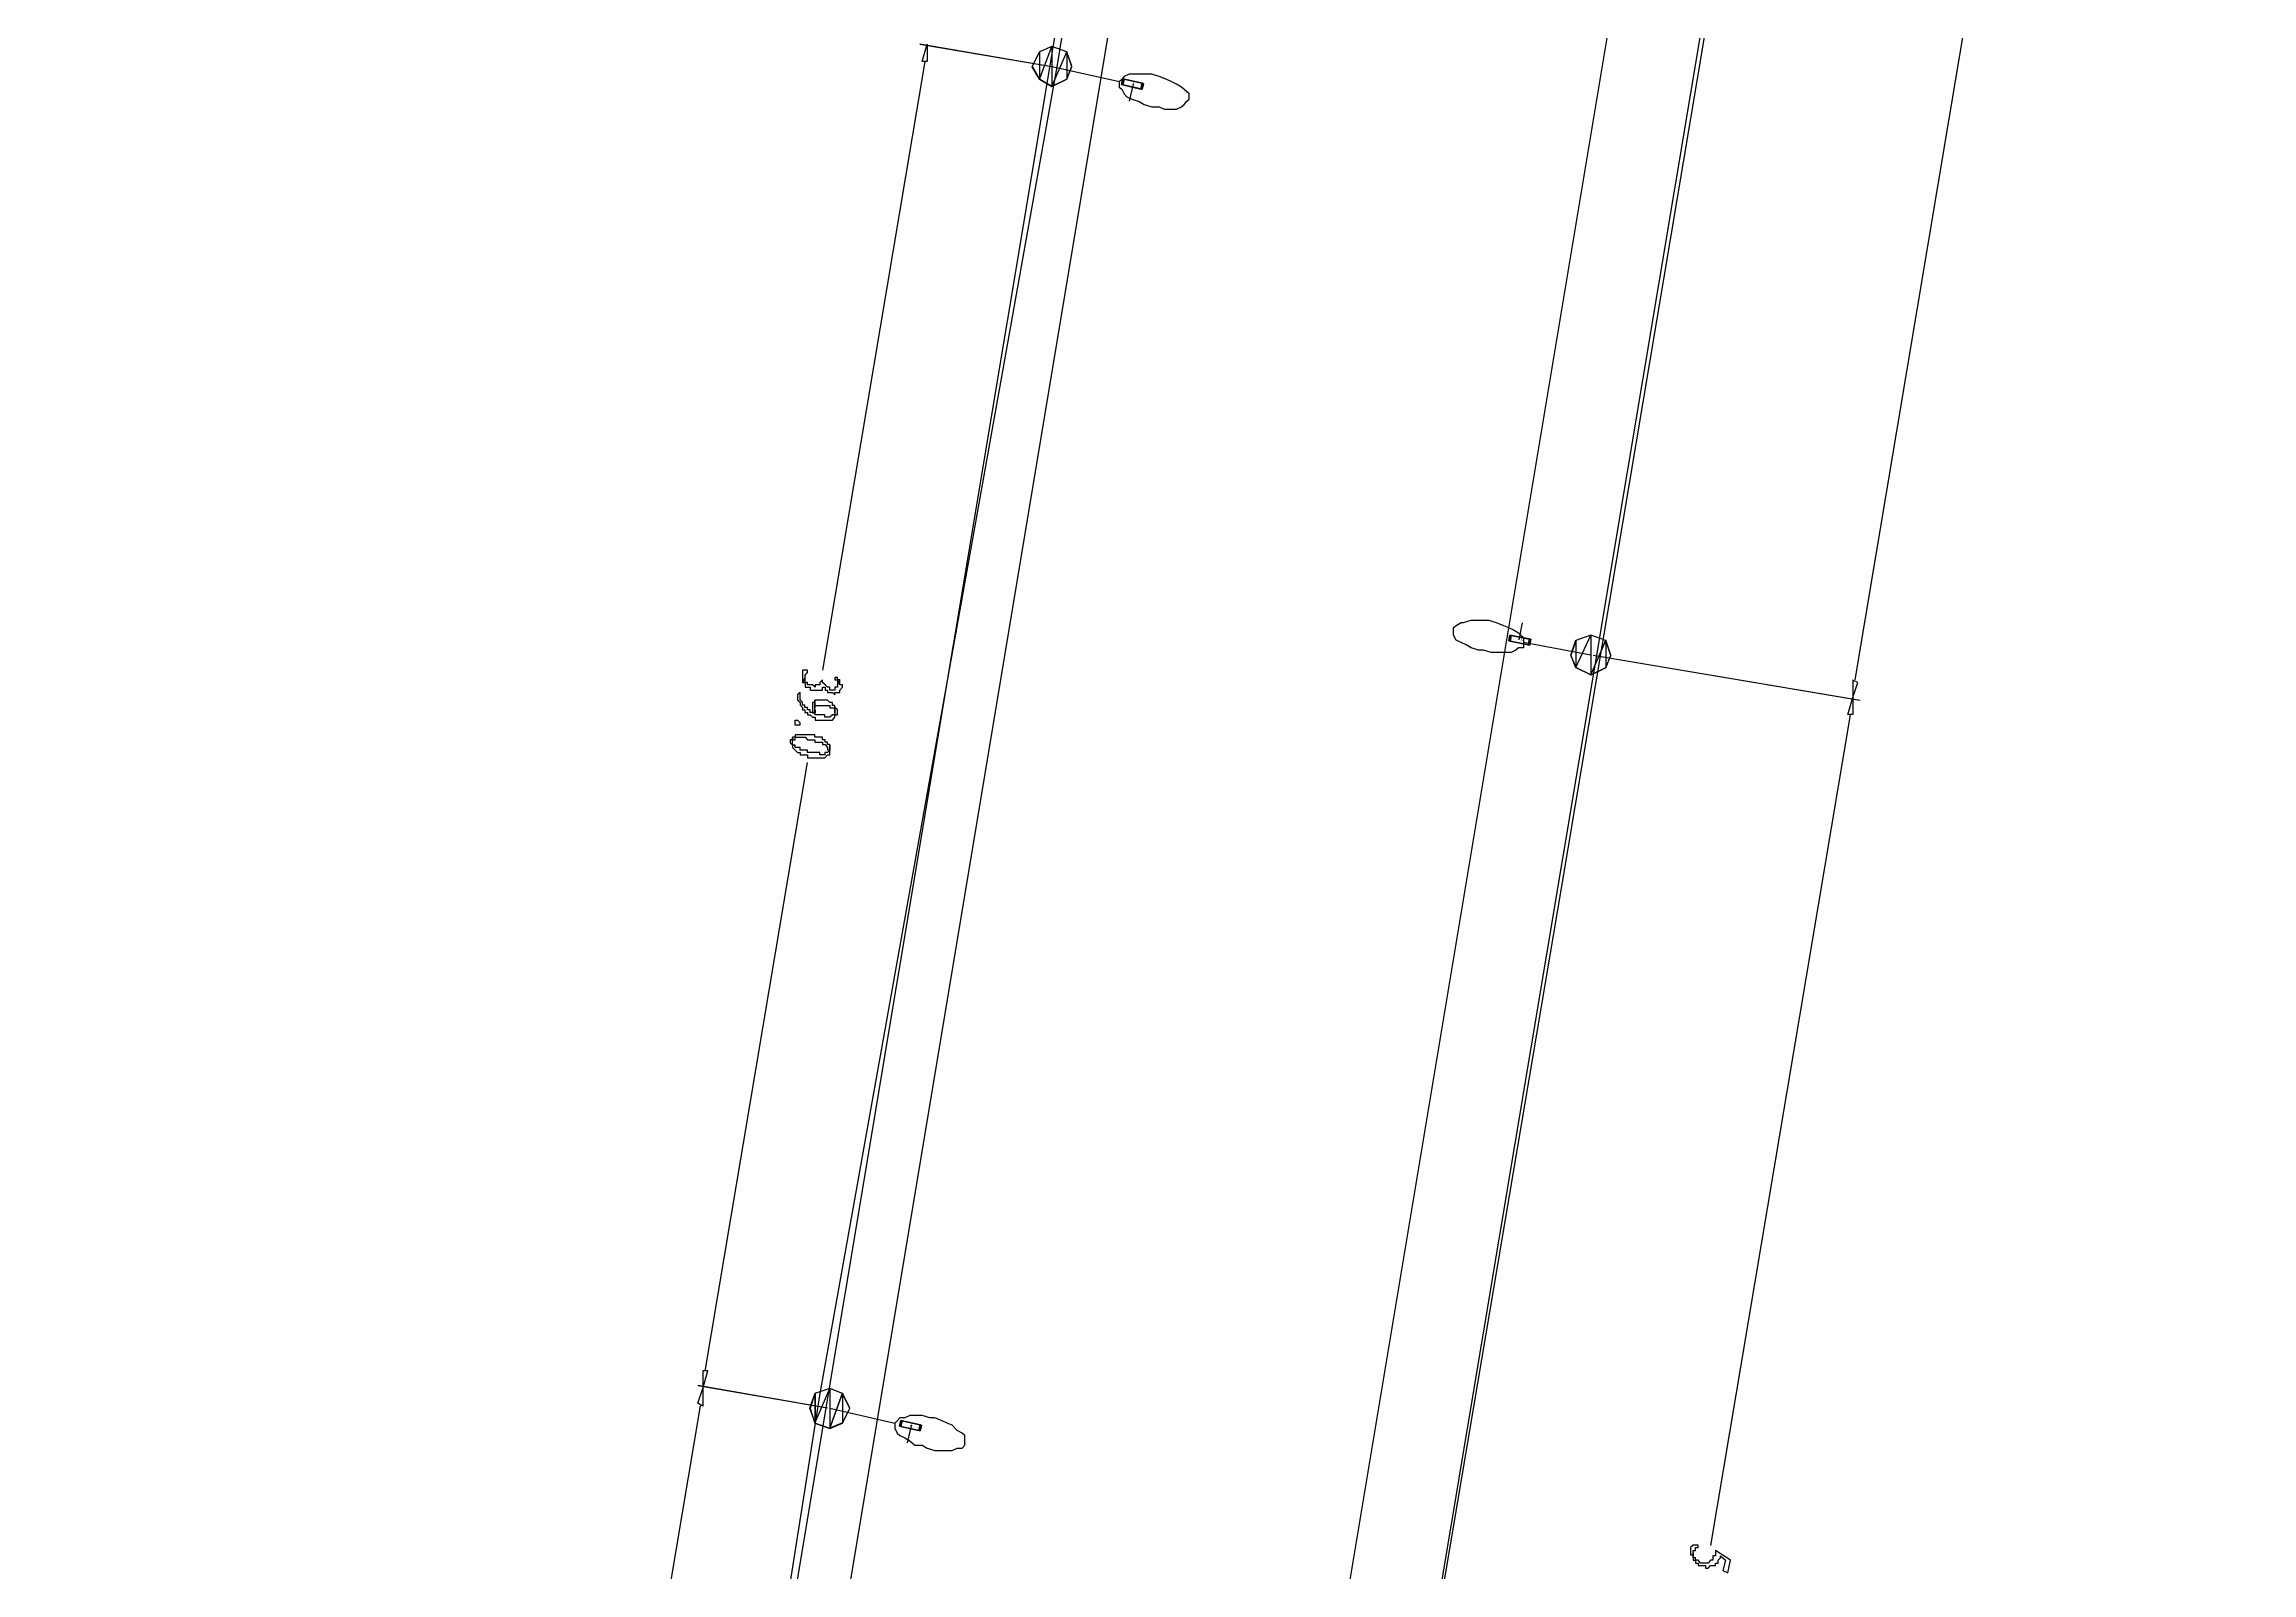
# Model space of a CAD drawing. Extents: x 212106 to 638151, y -1311344 to 1260505.
# Drawn here: x 403886 to 467098, y 1092086 to 1135873 of the extents above; entities that cross this region are included whole.
import ezdxf

# ---------------------------------------------------------------- set-up
doc = ezdxf.new("R2010")
doc.units = 0
doc.header["$MEASUREMENT"] = 0
for name, color, linetype in [('at_Entity', 7, 'Continuous'), ('DLXLUM01', 3, 'Continuous'), ('DLXLUMEX', 2, 'Continuous'), ('DLXSCENE', 7, 'Continuous')]:
    doc.layers.add(name, color=color, linetype=linetype)

# ---------------------------------------------------------------- blocks, each defined once
blk = doc.blocks.new('*U110')
for p, q in [((-261, 147), (-298, -19)), ((-298, -19), (-261, 147)), ((298, 19), (-261, 147)), ((-222, 138), (-261, 147)), ((-261, 147), (298, 19)), ((-261, 147), (-222, 138)), ((-222, 138), (-260, -28)), ((-260, -28), (-222, 138)), ((337, 10), (-222, 138)), ((-222, 138), (337, 10)), ((261, -147), (298, 19)), ((298, 19), (261, -147)), ((298, 19), (337, 10)), ((337, 10), (298, 19)), ((299, -155), (337, 10)), ((337, 10), (299, -155)), ((-298, -19), (261, -147)), ((261, -147), (-298, -19)), ((-298, -19), (-260, -28)), ((-260, -28), (-298, -19)), ((-260, -28), (299, -155)), ((299, -155), (-260, -28)), ((261, -147), (299, -155)), ((299, -155), (261, -147))]:
    blk.add_line(p, q)
at = {"color": 1}
blk.add_line((38, -9), (-73, -496), dxfattribs=at)
at = {"layer": 'DLXLUMEX', "color": 7}
blk.add_text('1', height=100, dxfattribs=at).set_placement((0, 0))
blk = doc.blocks.new('*U121')
for p, q in [((-260, 147), (-298, -18)), ((-298, -18), (-260, 147)), ((298, 18), (-260, 147)), ((-222, 138), (-260, 147)), ((-260, 147), (298, 18)), ((-260, 147), (-222, 138)), ((-222, 138), (-260, -27)), ((-260, -27), (-222, 138)), ((337, 10), (-222, 138)), ((-222, 138), (337, 10)), ((260, -147), (298, 18)), ((298, 18), (260, -147)), ((298, 18), (337, 10)), ((337, 10), (298, 18)), ((299, -156), (337, 10)), ((337, 10), (299, -156)), ((-298, -18), (260, -147)), ((260, -147), (-298, -18)), ((-298, -18), (-260, -27)), ((-260, -27), (-298, -18)), ((-260, -27), (299, -156)), ((299, -156), (-260, -27)), ((260, -147), (299, -156)), ((299, -156), (260, -147))]:
    blk.add_line(p, q)
at = {"color": 1}
blk.add_line((38, -9), (-74, -496), dxfattribs=at)
at = {"layer": 'DLXLUMEX', "color": 7}
blk.add_text('1', height=100, dxfattribs=at).set_placement((0, 0))
blk = doc.blocks.new('*U109')
for p, q in [((-303, 147), (-336, -20)), ((-336, -20), (-303, 147)), ((-265, 139), (-303, 147)), ((-303, 147), (-265, 139)), ((259, 35), (-303, 147)), ((-303, 147), (259, 35)), ((-265, 139), (-298, -28)), ((-298, -28), (-265, 139)), ((298, 28), (-265, 139)), ((-265, 139), (298, 28)), ((226, -131), (259, 35)), ((259, 35), (226, -131)), ((298, 28), (259, 35)), ((259, 35), (298, 28)), ((265, -139), (298, 28)), ((298, 28), (265, -139)), ((-336, -20), (226, -131)), ((-298, -28), (-336, -20)), ((-336, -20), (-298, -28)), ((226, -131), (-336, -20)), ((-298, -28), (265, -139)), ((265, -139), (-298, -28)), ((226, -131), (265, -139)), ((265, -139), (226, -131))]:
    blk.add_line(p, q)
at = {"color": 1}
blk.add_line((-39, 8), (58, 498), dxfattribs=at)
at = {"layer": 'DLXLUMEX', "color": 7}
blk.add_text('1', height=100, dxfattribs=at).set_placement((0, 0))
blk = doc.blocks.new('*U97')
for p, q in [((89400, 1083100), (109170, 1200778)), ((84170, 1163056), (74955, 1106628)), ((74955, 1106628), (68171, 1068628)), ((81884, 1038632), (89400, 1083100)), ((68171, 1068628), (59956, 1016917))]:
    blk.add_line(p, q)

msp = doc.modelspace()

# ---------------------------------------------------------------- linework, layer by layer
at = {"layer": 'at_Entity', "color": 4}
for p, q in [((465456, 1237080), (356316, 581961)), ((449884, 1229433), (342316, 583735))]:
    msp.add_line(p, q, dxfattribs=at)
at = {"layer": 'at_Entity', "color": 1}
for p, q in [((448385, 1229513), (340674, 583168)), ((466885, 1229375), (358388, 580248))]:
    msp.add_line(p, q, dxfattribs=at)
at = {"layer": 'at_Entity', "color": 0}
for p, q in [((455741, 1117661), (460099, 1143726)), ((429100, 1135374), (426171, 1117940)), ((432742, 1135223), (428956, 1135867)), ((432743, 1135224), (428957, 1135872)), ((429029, 1135374), (429171, 1135872)), ((429171, 1135374), (429029, 1135374)), ((429171, 1135872), (429171, 1135374)), ((432386, 1135653), (432171, 1135238)), ((432386, 1135653), (432171, 1135238)), ((432386, 1135653), (432171, 1135238)), ((432386, 1135653), (432171, 1135238)), ((432171, 1135219), (432386, 1135651)), ((432171, 1135219), (432386, 1135651)), ((432743, 1135802), (432386, 1135653)), ((432743, 1135802), (432386, 1135653)), ((432386, 1134872), (432743, 1135802)), ((432386, 1134872), (432743, 1135802)), ((432743, 1135802), (432386, 1135653)), ((432743, 1135802), (432386, 1135653)), ((432743, 1135802), (432386, 1135653)), ((432386, 1134872), (432743, 1135802)), ((432386, 1134872), (432743, 1135802)), ((432743, 1135802), (432386, 1135653)), ((432386, 1135653), (432386, 1134872)), ((432386, 1135653), (432386, 1134872)), ((432386, 1135651), (432386, 1134870)), ((432386, 1135651), (432386, 1134870)), ((432742, 1134655), (433171, 1135651)), ((432742, 1134655), (433171, 1135651)), ((433171, 1135653), (432743, 1135802)), ((433171, 1135653), (432743, 1135802)), ((432743, 1135802), (432743, 1134656)), ((432743, 1135802), (432743, 1134656)), ((433171, 1135653), (432743, 1135802)), ((433171, 1135653), (432743, 1135802)), ((433171, 1135653), (432743, 1135802)), ((432743, 1135802), (432743, 1134656)), ((432743, 1135802), (432743, 1134656)), ((433171, 1135653), (432743, 1135802)), ((432743, 1134656), (433171, 1135653)), ((432743, 1134656), (433171, 1135653)), ((433314, 1135238), (433171, 1135653)), ((433314, 1135238), (433171, 1135653)), ((433314, 1135238), (433171, 1135653)), ((433314, 1135238), (433171, 1135653)), ((433314, 1135219), (433171, 1135651)), ((433171, 1135651), (433171, 1134870)), ((433171, 1135651), (433171, 1134870)), ((433314, 1135219), (433171, 1135651)), ((433171, 1135651), (433171, 1134870)), ((433171, 1135651), (433171, 1134870)), ((432171, 1135238), (432386, 1134872)), ((432171, 1135238), (432386, 1134872)), ((432171, 1135238), (432386, 1134872)), ((432171, 1135238), (432386, 1134872)), ((432386, 1134870), (432171, 1135219)), ((432386, 1134870), (432171, 1135219)), ((432386, 1134872), (432743, 1134656)), ((432743, 1134656), (432386, 1134872)), ((432386, 1134872), (432743, 1134656)), ((432386, 1134872), (432743, 1134656)), ((432743, 1134656), (432386, 1134872)), ((432386, 1134872), (432743, 1134656)), ((433171, 1134870), (432742, 1134655)), ((433171, 1134870), (432742, 1134655)), ((432743, 1135232), (434672, 1134800)), ((432743, 1134656), (433171, 1134872)), ((432743, 1134656), (433171, 1134872)), ((432743, 1134656), (433171, 1134872)), ((432743, 1134656), (433171, 1134872)), ((433171, 1134872), (433314, 1135238)), ((433171, 1134872), (433314, 1135238)), ((433171, 1134872), (433314, 1135238)), ((433171, 1134872), (433314, 1135238)), ((433171, 1134870), (433314, 1135219)), ((433171, 1134870), (433314, 1135219)), ((434741, 1134861), (434670, 1134795)), ((434670, 1134795), (434670, 1134728)), ((434670, 1134728), (434670, 1134645)), ((434814, 1134944), (434741, 1134861)), ((434957, 1135010), (434814, 1134944)), ((435100, 1135010), (434957, 1135010)), ((435243, 1135010), (435100, 1135010)), ((435457, 1135010), (435243, 1135010)), ((435600, 1135010), (435457, 1135010)), ((435814, 1134944), (435600, 1135010)), ((436028, 1134861), (435814, 1134944)), ((436170, 1134795), (436028, 1134861)), ((436313, 1134728), (436170, 1134795)), ((436456, 1134645), (436313, 1134728)), ((432743, 1134656), (432743, 1134656)), ((432743, 1134656), (432743, 1134656)), ((432743, 1134656), (432743, 1134656)), ((434670, 1134645), (434741, 1134579)), ((434741, 1134579), (434814, 1134446)), ((434814, 1134446), (434886, 1134363)), ((434886, 1134363), (435029, 1134297)), ((435029, 1134297), (435243, 1134230)), ((435243, 1134230), (435385, 1134147)), ((435385, 1134147), (435600, 1134081)), ((435600, 1134081), (435814, 1134081)), ((435814, 1134081), (435956, 1134014)), ((436313, 1134014), (436456, 1134081)), ((436599, 1134512), (436456, 1134645)), ((436456, 1134081), (436527, 1134147)), ((436527, 1134147), (436599, 1134230)), ((436670, 1134446), (436599, 1134512)), ((436599, 1134230), (436670, 1134297)), ((436670, 1134363), (436670, 1134446)), ((436670, 1134297), (436670, 1134363)), ((436670, 1134297), (436670, 1134297)), ((435956, 1134014), (436170, 1134014)), ((436170, 1134014), (436313, 1134014)), ((444242, 1119160), (444315, 1119226)), ((444242, 1119094), (444242, 1119160)), ((444242, 1119011), (444242, 1119094)), ((444242, 1119094), (444242, 1119094)), ((444242, 1118945), (444242, 1119011)), ((444315, 1118797), (444242, 1118945)), ((444315, 1119226), (444457, 1119308)), ((444457, 1119308), (444529, 1119308)), ((444529, 1119308), (444742, 1119374)), ((444742, 1119374), (444886, 1119374)), ((444886, 1119374), (445100, 1119374)), ((445100, 1119374), (445242, 1119374)), ((445242, 1119374), (445457, 1119308)), ((445457, 1119308), (445671, 1119226)), ((445671, 1119226), (445815, 1119160)), ((445815, 1119160), (445957, 1119094)), ((445957, 1119094), (446100, 1119011)), ((446100, 1119011), (446171, 1118945)), ((446171, 1118945), (446242, 1118879)), ((446242, 1118879), (446242, 1118797)), ((448171, 1118944), (447742, 1118795)), ((448171, 1118944), (447742, 1118795)), ((447742, 1118020), (448171, 1118944)), ((447742, 1118020), (448171, 1118944)), ((448171, 1118944), (447742, 1118795)), ((448171, 1118944), (447742, 1118795)), ((448171, 1118944), (447742, 1118795)), ((447742, 1118020), (448171, 1118944)), ((447742, 1118020), (448171, 1118944)), ((448171, 1118944), (447742, 1118795)), ((448600, 1118795), (448171, 1118944)), ((448600, 1118795), (448171, 1118944)), ((448171, 1118944), (448171, 1117805)), ((448171, 1118944), (448171, 1117805)), ((448600, 1118795), (448171, 1118944)), ((448600, 1118795), (448171, 1118944)), ((448600, 1118795), (448171, 1118944)), ((448171, 1118944), (448171, 1117805)), ((448171, 1118944), (448171, 1117805)), ((448600, 1118795), (448171, 1118944)), ((444457, 1118731), (444315, 1118797)), ((444600, 1118665), (444457, 1118731)), ((444742, 1118582), (444600, 1118665)), ((444957, 1118516), (444742, 1118582)), ((445100, 1118516), (444957, 1118516)), ((445315, 1118450), (445100, 1118516)), ((445528, 1118450), (445315, 1118450)), ((445671, 1118450), (445528, 1118450)), ((445886, 1118450), (445671, 1118450)), ((446028, 1118516), (445886, 1118450)), ((446100, 1118582), (446028, 1118516)), ((446242, 1118582), (446100, 1118582)), ((446242, 1118797), (446242, 1118665)), ((446242, 1118665), (446242, 1118582)), ((448172, 1118371), (446243, 1118734)), ((447600, 1118375), (447742, 1118804)), ((447600, 1118375), (447742, 1118804)), ((447742, 1118795), (447600, 1118366)), ((447742, 1118795), (447600, 1118366)), ((447742, 1118795), (447600, 1118366)), ((447742, 1118795), (447600, 1118366)), ((447742, 1118012), (447600, 1118375)), ((447742, 1118012), (447600, 1118375)), ((447600, 1118366), (447742, 1118020)), ((447600, 1118366), (447742, 1118020)), ((447600, 1118366), (447742, 1118020)), ((447600, 1118366), (447742, 1118020)), ((447742, 1118804), (447742, 1118012)), ((447742, 1118804), (447742, 1118012)), ((447742, 1118795), (447742, 1118020)), ((447742, 1118795), (447742, 1118020)), ((448171, 1117798), (448600, 1118804)), ((448171, 1117798), (448600, 1118804)), ((448171, 1117805), (448600, 1118795)), ((448171, 1117805), (448600, 1118795)), ((448241, 1118368), (455813, 1117088)), ((448243, 1118373), (455886, 1117087)), ((448742, 1118375), (448600, 1118804)), ((448600, 1118804), (448600, 1118012)), ((448600, 1118804), (448600, 1118012)), ((448742, 1118375), (448600, 1118804)), ((448600, 1118804), (448600, 1118012)), ((448600, 1118804), (448600, 1118012)), ((448742, 1118366), (448600, 1118795)), ((448742, 1118366), (448600, 1118795)), ((448742, 1118366), (448600, 1118795)), ((448742, 1118366), (448600, 1118795)), ((448600, 1118012), (448742, 1118375)), ((448600, 1118012), (448742, 1118375)), ((448600, 1118020), (448742, 1118366)), ((448600, 1118020), (448742, 1118366)), ((448600, 1118020), (448742, 1118366)), ((448600, 1118020), (448742, 1118366)), ((425672, 1117942), (425601, 1117942)), ((425601, 1117942), (425601, 1117942)), ((425601, 1117942), (425601, 1117876)), ((425601, 1117876), (425601, 1117876)), ((425601, 1117876), (425601, 1117794)), ((425601, 1117794), (425601, 1117794)), ((425601, 1117794), (425601, 1117794)), ((425601, 1117794), (425601, 1117728)), ((425672, 1117733), (425601, 1117584)), ((425601, 1117728), (425601, 1117728)), ((425601, 1117728), (425601, 1117662)), ((425601, 1117580), (425672, 1117728)), ((425601, 1117662), (425601, 1117662)), ((425601, 1117662), (425601, 1117662)), ((425601, 1117662), (425601, 1117580)), ((425743, 1117942), (425672, 1117942)), ((425672, 1117942), (425672, 1117942)), ((425672, 1117942), (425672, 1117942)), ((425672, 1117942), (425672, 1117942)), ((425672, 1117794), (425743, 1117876)), ((425672, 1117728), (425672, 1117794)), ((425672, 1117794), (425672, 1117794)), ((425672, 1117794), (425672, 1117794)), ((425672, 1117794), (425672, 1117794)), ((425672, 1117794), (425672, 1117794)), ((425672, 1117667), (425672, 1117733)), ((425672, 1117728), (425672, 1117728)), ((425672, 1117584), (425672, 1117667)), ((425672, 1117667), (425672, 1117667)), ((425672, 1117667), (425672, 1117667)), ((425743, 1117876), (425743, 1117942)), ((425743, 1117942), (425743, 1117942)), ((425743, 1117942), (425743, 1117942)), ((425743, 1117876), (425743, 1117876)), ((425743, 1117876), (425743, 1117876)), ((425743, 1117876), (425743, 1117876)), ((426171, 1117667), (426100, 1117584)), ((426171, 1117584), (426171, 1117667)), ((426171, 1117667), (426171, 1117667)), ((426171, 1117667), (426171, 1117667)), ((426171, 1117667), (426171, 1117667)), ((426171, 1117667), (426171, 1117667)), ((426171, 1117667), (426171, 1117667)), ((426600, 1117733), (426529, 1117733)), ((426529, 1117733), (426529, 1117733)), ((426529, 1117733), (426529, 1117733)), ((426529, 1117733), (426529, 1117733)), ((426529, 1117733), (426529, 1117733)), ((426529, 1117733), (426529, 1117667)), ((426529, 1117667), (426600, 1117667)), ((426600, 1117667), (426600, 1117733)), ((426673, 1117667), (426600, 1117667)), ((426600, 1117667), (426600, 1117667)), ((426600, 1117667), (426600, 1117584)), ((426600, 1117519), (426673, 1117667)), ((426673, 1117667), (426600, 1117519)), ((426673, 1117584), (426673, 1117667)), ((447742, 1118020), (448171, 1117805)), ((448171, 1117805), (447742, 1118020)), ((447742, 1118020), (448171, 1117805)), ((447742, 1118020), (448171, 1117805)), ((448171, 1117805), (447742, 1118020)), ((447742, 1118020), (448171, 1117805)), ((448171, 1117805), (448600, 1118020)), ((448171, 1117805), (448600, 1118020)), ((448171, 1117805), (448600, 1118020)), ((448171, 1117805), (448600, 1118020)), ((448600, 1118012), (448171, 1117798)), ((448600, 1118012), (448171, 1117798)), ((448171, 1117805), (448171, 1117805)), ((448171, 1117805), (448171, 1117805)), ((448171, 1117805), (448171, 1117805)), ((455813, 1117585), (455670, 1117651)), ((455670, 1117651), (455670, 1117157)), ((425529, 1117302), (425457, 1117236)), ((425457, 1117236), (425457, 1117236)), ((425457, 1117236), (425457, 1117236)), ((425457, 1117236), (425457, 1117154)), ((425457, 1117154), (425457, 1117154)), ((425457, 1117154), (425457, 1117088)), ((425457, 1117088), (425457, 1117088)), ((425457, 1117088), (425529, 1117022)), ((425529, 1117236), (425529, 1117302)), ((425529, 1117154), (425529, 1117236)), ((425529, 1117236), (425529, 1117236)), ((425529, 1117236), (425529, 1117236)), ((425529, 1117088), (425529, 1117154)), ((425529, 1117154), (425529, 1117154)), ((425600, 1117022), (425529, 1117088)), ((425529, 1117088), (425529, 1117088)), ((425529, 1117088), (425529, 1117088)), ((425529, 1117088), (425529, 1117088)), ((425529, 1117022), (425529, 1117022)), ((425529, 1117022), (425529, 1117022)), ((425529, 1117022), (425529, 1116939)), ((425600, 1116939), (425600, 1117022)), ((425600, 1117022), (425600, 1117022)), ((425601, 1117584), (425601, 1117584)), ((425601, 1117584), (425672, 1117584)), ((425744, 1117584), (425672, 1117584)), ((425672, 1117584), (425672, 1117584)), ((425672, 1117584), (425672, 1117584)), ((425672, 1117584), (425672, 1117519)), ((425672, 1117519), (425672, 1117519)), ((425672, 1117519), (425672, 1117519)), ((425672, 1117519), (425672, 1117453)), ((425672, 1117453), (425744, 1117453)), ((425744, 1117519), (425744, 1117584)), ((425815, 1117519), (425744, 1117519)), ((425744, 1117519), (425744, 1117519)), ((425744, 1117453), (425744, 1117453)), ((425744, 1117453), (425815, 1117453)), ((425886, 1117519), (425815, 1117519)), ((425815, 1117519), (425815, 1117519)), ((425815, 1117519), (425815, 1117519)), ((425815, 1117453), (425815, 1117370)), ((425815, 1117370), (425815, 1117370)), ((425815, 1117370), (425886, 1117370)), ((425958, 1117453), (425886, 1117519)), ((425886, 1117519), (425886, 1117519)), ((425886, 1117370), (425886, 1117370)), ((425886, 1117370), (425958, 1117370)), ((425957, 1117015), (425886, 1117015)), ((425886, 1117015), (425886, 1117015)), ((425886, 1117015), (425886, 1116933)), ((425957, 1116867), (425957, 1117081)), ((425957, 1117081), (425957, 1117081)), ((425957, 1117081), (425957, 1117015)), ((426027, 1117081), (425957, 1117081)), ((425957, 1117081), (425957, 1116867)), ((426029, 1117519), (425958, 1117519)), ((425958, 1117519), (425958, 1117453)), ((425958, 1117370), (425958, 1117370)), ((425958, 1117370), (426029, 1117370)), ((426100, 1117081), (426027, 1117081)), ((426027, 1117081), (426027, 1117081)), ((426027, 1117081), (426027, 1117081)), ((426100, 1117519), (426029, 1117519)), ((426029, 1117519), (426029, 1117519)), ((426029, 1117519), (426029, 1117519)), ((426029, 1117519), (426029, 1117519)), ((426029, 1117370), (426029, 1117370)), ((426029, 1117370), (426029, 1117370)), ((426029, 1117370), (426100, 1117370)), ((426100, 1117584), (426100, 1117584)), ((426100, 1117584), (426100, 1117584)), ((426100, 1117584), (426100, 1117584)), ((426100, 1117584), (426100, 1117519)), ((426100, 1117370), (426100, 1117370)), ((426100, 1117370), (426171, 1117370)), ((426171, 1117081), (426100, 1117081)), ((426100, 1117081), (426100, 1117081)), ((426244, 1117519), (426171, 1117584)), ((426171, 1117584), (426171, 1117584)), ((426171, 1117584), (426171, 1117584)), ((426171, 1117370), (426171, 1117453)), ((426171, 1117453), (426171, 1117453)), ((426171, 1117453), (426244, 1117453)), ((426171, 1117370), (426171, 1117370)), ((426242, 1117081), (426171, 1117081)), ((426171, 1117081), (426171, 1117081)), ((426314, 1117081), (426242, 1117081)), ((426242, 1117081), (426242, 1117081)), ((426242, 1117081), (426242, 1117081)), ((426315, 1117453), (426244, 1117519)), ((426244, 1117519), (426244, 1117519)), ((426244, 1117519), (426244, 1117519)), ((426244, 1117453), (426244, 1117453)), ((426244, 1117453), (426244, 1117453)), ((426244, 1117453), (426244, 1117370)), ((426244, 1117370), (426315, 1117370)), ((426385, 1117015), (426314, 1117081)), ((426314, 1117081), (426314, 1117081)), ((426386, 1117453), (426315, 1117453)), ((426315, 1117453), (426315, 1117453)), ((426315, 1117453), (426315, 1117453)), ((426315, 1117453), (426315, 1117453)), ((426315, 1117370), (426315, 1117370)), ((426315, 1117370), (426315, 1117304)), ((426315, 1117304), (426386, 1117304)), ((426456, 1117015), (426385, 1117015)), ((426385, 1117015), (426385, 1117015)), ((426386, 1117370), (426386, 1117453)), ((426458, 1117370), (426386, 1117370)), ((426386, 1117304), (426386, 1117304)), ((426386, 1117304), (426458, 1117304)), ((426456, 1116933), (426456, 1117015)), ((426456, 1117015), (426456, 1117015)), ((426529, 1117370), (426458, 1117370)), ((426458, 1117370), (426458, 1117370)), ((426458, 1117304), (426458, 1117304)), ((426458, 1117304), (426458, 1117304)), ((426458, 1117304), (426529, 1117238)), ((426600, 1117453), (426529, 1117453)), ((426529, 1117453), (426529, 1117453)), ((426529, 1117453), (426529, 1117453)), ((426529, 1117453), (426529, 1117370)), ((426529, 1117238), (426529, 1117304)), ((426529, 1117304), (426529, 1117304)), ((426529, 1117304), (426600, 1117304)), ((426600, 1117584), (426600, 1117584)), ((426600, 1117584), (426600, 1117584)), ((426600, 1117584), (426600, 1117519)), ((426600, 1117519), (426600, 1117519)), ((426600, 1117519), (426600, 1117519)), ((426600, 1117519), (426600, 1117453)), ((426600, 1117453), (426600, 1117453)), ((426600, 1117304), (426600, 1117304)), ((426600, 1117304), (426600, 1117304)), ((426600, 1117304), (426673, 1117304)), ((426673, 1117519), (426673, 1117584)), ((426673, 1117584), (426673, 1117584)), ((426673, 1117584), (426673, 1117584)), ((426743, 1117519), (426673, 1117519)), ((426673, 1117370), (426743, 1117453)), ((426673, 1117304), (426673, 1117370)), ((426673, 1117370), (426673, 1117370)), ((426673, 1117370), (426673, 1117370)), ((426673, 1117304), (426673, 1117304)), ((426743, 1117453), (426743, 1117519)), ((426743, 1117519), (426743, 1117519)), ((455528, 1116668), (455672, 1117162)), ((455670, 1117157), (455813, 1117585)), ((455672, 1117162), (455672, 1116668)), ((425386, 1116445), (425386, 1116510)), ((425386, 1116510), (425386, 1116510)), ((425386, 1116510), (425386, 1116510)), ((425386, 1116510), (425457, 1116510)), ((425386, 1116362), (425386, 1116445)), ((425386, 1116445), (425386, 1116445)), ((425386, 1116445), (425386, 1116445)), ((425457, 1116362), (425386, 1116362)), ((425386, 1116362), (425386, 1116362)), ((425386, 1116362), (425386, 1116362)), ((425457, 1116510), (425457, 1116510)), ((425457, 1116510), (425457, 1116510)), ((425457, 1116510), (425457, 1116510)), ((425457, 1116510), (425527, 1116445)), ((425527, 1116362), (425457, 1116362)), ((425457, 1116362), (425457, 1116362)), ((425457, 1116362), (425457, 1116362)), ((425527, 1116445), (425527, 1116445)), ((425527, 1116445), (425527, 1116445)), ((425527, 1116445), (425527, 1116445)), ((425527, 1116445), (425527, 1116362)), ((425527, 1116362), (425527, 1116362)), ((425527, 1116362), (425527, 1116362)), ((425527, 1116362), (425527, 1116362)), ((425527, 1116362), (425527, 1116362)), ((425529, 1116939), (425529, 1116939)), ((425529, 1116939), (425529, 1116939)), ((425529, 1116939), (425600, 1116873)), ((425671, 1116939), (425600, 1116939)), ((425600, 1116939), (425600, 1116939)), ((425600, 1116873), (425600, 1116873)), ((425600, 1116873), (425600, 1116873)), ((425600, 1116873), (425600, 1116807)), ((425600, 1116807), (425671, 1116807)), ((425671, 1116873), (425671, 1116939)), ((425744, 1116873), (425671, 1116873)), ((425671, 1116873), (425671, 1116873)), ((425671, 1116807), (425671, 1116807)), ((425671, 1116807), (425671, 1116725)), ((425671, 1116725), (425744, 1116725)), ((425744, 1116807), (425744, 1116873)), ((425744, 1116873), (425744, 1116873)), ((425815, 1116807), (425744, 1116807)), ((425744, 1116725), (425744, 1116725)), ((425744, 1116725), (425744, 1116659)), ((425744, 1116659), (425815, 1116659)), ((425815, 1116725), (425815, 1116807)), ((425815, 1116807), (425815, 1116807)), ((425886, 1116725), (425815, 1116725)), ((425815, 1116659), (425815, 1116659)), ((425815, 1116659), (425815, 1116659)), ((425815, 1116659), (425886, 1116593)), ((425886, 1116933), (425886, 1116933)), ((425886, 1116933), (425886, 1116933)), ((425886, 1116933), (425886, 1116867)), ((425886, 1116867), (425886, 1116867)), ((425886, 1116867), (425886, 1116867)), ((425886, 1116867), (425886, 1116801)), ((425886, 1116801), (425886, 1116801)), ((425886, 1116801), (425886, 1116718)), ((425958, 1116725), (425886, 1116725)), ((425886, 1116725), (425886, 1116725)), ((425886, 1116718), (425957, 1116718)), ((425886, 1116593), (425886, 1116593)), ((425886, 1116593), (425958, 1116593)), ((425957, 1116867), (425957, 1116933)), ((425957, 1116933), (426027, 1116933)), ((425957, 1116801), (425957, 1116867)), ((425957, 1116867), (425957, 1116867)), ((425957, 1116867), (425957, 1116867)), ((425957, 1116867), (425957, 1116867)), ((425957, 1116718), (425957, 1116801)), ((425958, 1116725), (425958, 1116807)), ((425958, 1116807), (425958, 1116807)), ((425958, 1116807), (425958, 1116725)), ((425958, 1116659), (425958, 1116725)), ((425958, 1116725), (425958, 1116725)), ((425958, 1116725), (425958, 1116725)), ((426029, 1116659), (425958, 1116659)), ((425958, 1116593), (425958, 1116593)), ((425958, 1116593), (425958, 1116511)), ((425958, 1116511), (426029, 1116511)), ((426027, 1116933), (426027, 1116933)), ((426027, 1116933), (426027, 1116933)), ((426027, 1116933), (426100, 1116933)), ((426100, 1116659), (426029, 1116659)), ((426029, 1116659), (426029, 1116659)), ((426029, 1116511), (426029, 1116511)), ((426029, 1116511), (426100, 1116511)), ((426100, 1116933), (426100, 1116933)), ((426100, 1116933), (426100, 1116933)), ((426100, 1116933), (426171, 1116933)), ((426171, 1116659), (426100, 1116659)), ((426100, 1116659), (426100, 1116659)), ((426100, 1116511), (426100, 1116511)), ((426100, 1116511), (426100, 1116511)), ((426100, 1116511), (426171, 1116511)), ((426171, 1116933), (426171, 1116933)), ((426171, 1116933), (426242, 1116933)), ((426243, 1116659), (426171, 1116659)), ((426171, 1116659), (426171, 1116659)), ((426171, 1116659), (426171, 1116659)), ((426171, 1116511), (426171, 1116511)), ((426171, 1116511), (426243, 1116511)), ((426242, 1116933), (426242, 1116933)), ((426242, 1116933), (426314, 1116933)), ((426243, 1116593), (426243, 1116659)), ((426314, 1116593), (426243, 1116593)), ((426243, 1116511), (426243, 1116511)), ((426243, 1116511), (426314, 1116511)), ((426314, 1116933), (426314, 1116933)), ((426314, 1116933), (426385, 1116933)), ((426385, 1116593), (426314, 1116593)), ((426314, 1116593), (426314, 1116593)), ((426314, 1116593), (426314, 1116593)), ((426314, 1116511), (426314, 1116511)), ((426314, 1116511), (426385, 1116511)), ((426385, 1116933), (426385, 1116933)), ((426385, 1116933), (426385, 1116867)), ((426385, 1116867), (426456, 1116867)), ((426458, 1116659), (426385, 1116593)), ((426385, 1116593), (426385, 1116593)), ((426385, 1116511), (426385, 1116511)), ((426385, 1116511), (426385, 1116511)), ((426385, 1116511), (426458, 1116511)), ((426529, 1116933), (426456, 1116933)), ((426456, 1116933), (426456, 1116933)), ((426456, 1116867), (426456, 1116867)), ((426456, 1116867), (426456, 1116867)), ((426456, 1116867), (426529, 1116867)), ((426529, 1116659), (426458, 1116659)), ((426458, 1116659), (426458, 1116659)), ((426458, 1116659), (426458, 1116659)), ((426458, 1116511), (426529, 1116593)), ((426458, 1116511), (426458, 1116511)), ((426458, 1116511), (426458, 1116511)), ((426529, 1116867), (426529, 1116933)), ((426600, 1116807), (426529, 1116873)), ((426529, 1116873), (426529, 1116725)), ((426529, 1116867), (426529, 1116867)), ((426529, 1116867), (426529, 1116801)), ((426529, 1116718), (426529, 1116867)), ((426529, 1116801), (426529, 1116801)), ((426529, 1116801), (426529, 1116718)), ((426529, 1116725), (426529, 1116725)), ((426529, 1116725), (426529, 1116659)), ((426529, 1116718), (426529, 1116718)), ((426529, 1116659), (426529, 1116659)), ((426529, 1116593), (426529, 1116659)), ((426529, 1116659), (426600, 1116659)), ((426529, 1116593), (426529, 1116593)), ((426529, 1116593), (426529, 1116593)), ((426600, 1116725), (426600, 1116807)), ((426600, 1116807), (426600, 1116807)), ((426600, 1116807), (426600, 1116807)), ((426600, 1116725), (426600, 1116725)), ((426600, 1116659), (426600, 1116725)), ((426600, 1116659), (426600, 1116659)), ((455599, 1116658), (451600, 1092871)), ((455672, 1116668), (455528, 1116668)), ((425315, 1115944), (425242, 1115944)), ((425242, 1115944), (425242, 1115944)), ((425242, 1115944), (425242, 1115861)), ((425242, 1115861), (425242, 1115861)), ((425242, 1115861), (425315, 1115796)), ((425387, 1116025), (425314, 1116025)), ((425314, 1116025), (425314, 1115943)), ((425314, 1115943), (425314, 1115943)), ((425314, 1115943), (425314, 1115943)), ((425314, 1115943), (425314, 1115943)), ((425314, 1115943), (425387, 1115943)), ((425315, 1115944), (425315, 1116010)), ((425315, 1116010), (425315, 1116010)), ((425315, 1116010), (425315, 1116010)), ((425315, 1116010), (425315, 1115944)), ((425315, 1115861), (425315, 1115944)), ((425315, 1115944), (425315, 1115944)), ((425315, 1115796), (425315, 1115861)), ((425315, 1115861), (425315, 1115861)), ((425385, 1115796), (425315, 1115796)), ((425315, 1115796), (425315, 1115796)), ((425315, 1115796), (425315, 1115796)), ((425315, 1115796), (425315, 1115730)), ((425315, 1115730), (425315, 1115730)), ((425315, 1115730), (425315, 1115730)), ((425315, 1115730), (425385, 1115647)), ((425385, 1115730), (425385, 1115796)), ((425385, 1115796), (425385, 1115796)), ((425385, 1115796), (425385, 1115796)), ((425456, 1115730), (425385, 1115730)), ((425458, 1116091), (425387, 1116091)), ((425387, 1116091), (425387, 1116091)), ((425387, 1116091), (425387, 1116025)), ((425387, 1115943), (425387, 1116025)), ((425387, 1116025), (425458, 1116025)), ((425529, 1115730), (425456, 1115730)), ((425456, 1115730), (425456, 1115730)), ((425529, 1116091), (425458, 1116091)), ((425458, 1116091), (425458, 1116091)), ((425458, 1116025), (425458, 1116025)), ((425458, 1116025), (425458, 1116025)), ((425458, 1116025), (425529, 1116025)), ((425601, 1116091), (425529, 1116091)), ((425529, 1116091), (425529, 1116091)), ((425529, 1116091), (425529, 1116091)), ((425529, 1116025), (425529, 1116025)), ((425529, 1116025), (425529, 1116025)), ((425529, 1116025), (425601, 1116025)), ((425529, 1115647), (425529, 1115730)), ((425529, 1115730), (425529, 1115730)), ((425672, 1116091), (425601, 1116091)), ((425601, 1116091), (425601, 1116091)), ((425601, 1116025), (425601, 1116025)), ((425601, 1116025), (425672, 1116025)), ((425743, 1116091), (425672, 1116091)), ((425672, 1116091), (425672, 1116091)), ((425672, 1116025), (425672, 1116025)), ((425672, 1116025), (425743, 1115943)), ((425815, 1116091), (425743, 1116091)), ((425743, 1116091), (425743, 1116091)), ((425743, 1115943), (425743, 1115943)), ((425743, 1115943), (425815, 1115943)), ((425886, 1116091), (425815, 1116091)), ((425815, 1116091), (425815, 1116091)), ((425815, 1116091), (425815, 1116091)), ((425815, 1115943), (425815, 1115943)), ((425815, 1115943), (425886, 1115943)), ((425957, 1116091), (425886, 1116091)), ((425886, 1116091), (425886, 1116091)), ((425886, 1115943), (425886, 1115943)), ((425886, 1115943), (425957, 1115943)), ((425957, 1116025), (425957, 1116091)), ((426030, 1116025), (425957, 1116025)), ((425957, 1115943), (425957, 1115943)), ((425957, 1115943), (425957, 1115877)), ((425957, 1115877), (426030, 1115877)), ((426101, 1116025), (426030, 1116025)), ((426030, 1116025), (426030, 1116025)), ((426030, 1115877), (426030, 1115877)), ((426030, 1115877), (426101, 1115877)), ((426171, 1116025), (426101, 1116025)), ((426101, 1116025), (426101, 1116025)), ((426101, 1115877), (426101, 1115877)), ((426101, 1115877), (426171, 1115877)), ((426171, 1115943), (426171, 1116025)), ((426244, 1115943), (426171, 1115943)), ((426171, 1115943), (426171, 1115943)), ((426171, 1115943), (426171, 1115943)), ((426171, 1115877), (426171, 1115811)), ((426171, 1115811), (426244, 1115811)), ((426244, 1115877), (426244, 1115943)), ((426315, 1115877), (426244, 1115877)), ((426244, 1115811), (426244, 1115811)), ((426244, 1115811), (426244, 1115811)), ((426244, 1115811), (426315, 1115729)), ((426315, 1115811), (426315, 1115877)), ((426315, 1115877), (426315, 1115877)), ((426386, 1115811), (426315, 1115811)), ((426315, 1115811), (426315, 1115811)), ((426315, 1115729), (426315, 1115729)), ((426315, 1115729), (426315, 1115729)), ((426315, 1115729), (426315, 1115663)), ((426386, 1115663), (426386, 1115811)), ((426386, 1115730), (426386, 1115796)), ((426386, 1115796), (426386, 1115647)), ((426386, 1115647), (426386, 1115730)), ((426386, 1115730), (426386, 1115730)), ((422814, 1097867), (425743, 1115301)), ((425385, 1115647), (425385, 1115647)), ((425385, 1115647), (425385, 1115647)), ((425385, 1115647), (425456, 1115581)), ((425456, 1115581), (425456, 1115581)), ((425456, 1115581), (425456, 1115581)), ((425456, 1115581), (425529, 1115581)), ((425600, 1115647), (425529, 1115647)), ((425529, 1115581), (425529, 1115581)), ((425529, 1115581), (425529, 1115515)), ((425529, 1115515), (425600, 1115515)), ((425671, 1115647), (425600, 1115647)), ((425600, 1115647), (425600, 1115647)), ((425600, 1115647), (425600, 1115647)), ((425600, 1115515), (425600, 1115515)), ((425600, 1115515), (425671, 1115515)), ((425743, 1115647), (425671, 1115647)), ((425671, 1115647), (425671, 1115647)), ((425671, 1115515), (425671, 1115515)), ((425671, 1115515), (425743, 1115515)), ((425743, 1115581), (425743, 1115647)), ((425814, 1115581), (425743, 1115581)), ((425743, 1115515), (425743, 1115433)), ((425743, 1115433), (425814, 1115433)), ((425885, 1115581), (425814, 1115581)), ((425814, 1115433), (425814, 1115433)), ((425814, 1115433), (425814, 1115433)), ((425814, 1115433), (425885, 1115433)), ((425957, 1115581), (425885, 1115581)), ((425885, 1115581), (425885, 1115581)), ((425885, 1115433), (425885, 1115433)), ((425885, 1115433), (425957, 1115433)), ((426028, 1115581), (425957, 1115581)), ((425957, 1115581), (425957, 1115581)), ((425957, 1115433), (425957, 1115433)), ((425957, 1115433), (426028, 1115433)), ((426099, 1115581), (426028, 1115581)), ((426028, 1115581), (426028, 1115581)), ((426028, 1115433), (426028, 1115433)), ((426028, 1115433), (426099, 1115433)), ((426099, 1115515), (426099, 1115581)), ((426172, 1115515), (426099, 1115515)), ((426099, 1115515), (426099, 1115515)), ((426099, 1115433), (426099, 1115433)), ((426099, 1115433), (426172, 1115433)), ((426242, 1115515), (426172, 1115515)), ((426172, 1115515), (426172, 1115515)), ((426172, 1115433), (426172, 1115433)), ((426172, 1115433), (426172, 1115433)), ((426172, 1115433), (426242, 1115433)), ((426313, 1115581), (426242, 1115581)), ((426242, 1115581), (426242, 1115581)), ((426242, 1115581), (426242, 1115515)), ((426242, 1115433), (426313, 1115515)), ((426242, 1115433), (426242, 1115433)), ((426242, 1115433), (426242, 1115433)), ((426386, 1115647), (426313, 1115581)), ((426313, 1115581), (426313, 1115581)), ((426313, 1115581), (426313, 1115581)), ((426313, 1115581), (426313, 1115581)), ((426313, 1115515), (426313, 1115515)), ((426313, 1115515), (426313, 1115515)), ((426313, 1115515), (426386, 1115515)), ((426315, 1115663), (426386, 1115663)), ((426386, 1115663), (426386, 1115663)), ((426386, 1115647), (426386, 1115647)), ((426386, 1115581), (426386, 1115647)), ((426386, 1115515), (426386, 1115581)), ((426386, 1115581), (426386, 1115581)), ((426386, 1115581), (426386, 1115581)), ((426314, 1096805), (422600, 1097452)), ((426314, 1096802), (422600, 1097440)), ((422600, 1096945), (422742, 1097370)), ((422742, 1097370), (422742, 1096863)), ((422886, 1097871), (422743, 1097871)), ((422743, 1097871), (422743, 1097363)), ((422743, 1097363), (422886, 1097871)), ((426386, 1097370), (425957, 1097223)), ((426386, 1097370), (425957, 1097223)), ((425957, 1096372), (426386, 1097370)), ((425957, 1096372), (426386, 1097370)), ((426386, 1097370), (425957, 1097223)), ((426386, 1097370), (425957, 1097223)), ((426386, 1097370), (425957, 1097223)), ((425957, 1096372), (426386, 1097370)), ((425957, 1096372), (426386, 1097370)), ((426386, 1097370), (425957, 1097223)), ((426743, 1097223), (426386, 1097370)), ((426743, 1097223), (426386, 1097370)), ((426386, 1097370), (426386, 1096224)), ((426386, 1097370), (426386, 1096224)), ((426743, 1097223), (426386, 1097370)), ((426743, 1097223), (426386, 1097370)), ((426743, 1097223), (426386, 1097370)), ((426386, 1097370), (426386, 1096224)), ((426386, 1097370), (426386, 1096224)), ((426743, 1097223), (426386, 1097370)), ((422671, 1096867), (418672, 1073085)), ((422742, 1096863), (422600, 1096945)), ((425814, 1096805), (425958, 1097230)), ((425814, 1096805), (425958, 1097230)), ((425958, 1096379), (425814, 1096805)), ((425958, 1096379), (425814, 1096805)), ((425957, 1097223), (425815, 1096797)), ((425957, 1097223), (425815, 1096797)), ((425957, 1097223), (425815, 1096797)), ((425957, 1097223), (425815, 1096797)), ((425815, 1096797), (425957, 1096372)), ((425815, 1096797), (425957, 1096372)), ((425815, 1096797), (425957, 1096372)), ((425815, 1096797), (425957, 1096372)), ((425957, 1097223), (425957, 1096372)), ((425957, 1097223), (425957, 1096372)), ((425958, 1097230), (425958, 1096379)), ((425958, 1097230), (425958, 1096379)), ((426385, 1096232), (426744, 1097230)), ((426385, 1096232), (426744, 1097230)), ((426386, 1096224), (426743, 1097223)), ((426386, 1096224), (426743, 1097223)), ((426386, 1096800), (428243, 1096374)), ((426957, 1096797), (426743, 1097223)), ((426957, 1096797), (426743, 1097223)), ((426957, 1096797), (426743, 1097223)), ((426957, 1096797), (426743, 1097223)), ((426743, 1096372), (426957, 1096797)), ((426743, 1096372), (426957, 1096797)), ((426743, 1096372), (426957, 1096797)), ((426743, 1096372), (426957, 1096797)), ((426958, 1096805), (426744, 1097230)), ((426744, 1097230), (426744, 1096379)), ((426744, 1097230), (426744, 1096379)), ((426958, 1096805), (426744, 1097230)), ((426744, 1097230), (426744, 1096379)), ((426744, 1097230), (426744, 1096379)), ((426744, 1096379), (426958, 1096805)), ((426744, 1096379), (426958, 1096805)), ((425957, 1096372), (426386, 1096224)), ((426386, 1096224), (425957, 1096372)), ((425957, 1096372), (426386, 1096224)), ((425957, 1096372), (426386, 1096224)), ((426386, 1096224), (425957, 1096372)), ((425957, 1096372), (426386, 1096224)), ((426744, 1096379), (426385, 1096232)), ((426744, 1096379), (426385, 1096232)), ((426386, 1096224), (426743, 1096372)), ((426386, 1096224), (426743, 1096372)), ((426386, 1096224), (426743, 1096372)), ((426386, 1096224), (426743, 1096372)), ((426386, 1096224), (426386, 1096224)), ((426386, 1096224), (426386, 1096224)), ((426386, 1096224), (426386, 1096224)), ((428314, 1096443), (428244, 1096377)), ((428244, 1096377), (428244, 1096312)), ((428244, 1096312), (428244, 1096230)), ((428244, 1096230), (428314, 1096083)), ((428386, 1096525), (428314, 1096443)), ((428529, 1096525), (428386, 1096525)), ((428673, 1096590), (428529, 1096525)), ((428815, 1096590), (428673, 1096590)), ((429029, 1096590), (428815, 1096590)), ((429244, 1096525), (429029, 1096590)), ((429386, 1096525), (429244, 1096525)), ((429600, 1096443), (429386, 1096525)), ((429743, 1096377), (429600, 1096443)), ((429887, 1096312), (429743, 1096377)), ((430029, 1096165), (429887, 1096312)), ((430171, 1096083), (430029, 1096165)), ((428314, 1096083), (428386, 1096017)), ((428386, 1096017), (428529, 1095952)), ((428529, 1095952), (428673, 1095870)), ((428673, 1095870), (428815, 1095739)), ((428815, 1095739), (429029, 1095739)), ((429029, 1095739), (429172, 1095657)), ((429172, 1095657), (429386, 1095592)), ((429386, 1095592), (429600, 1095592)), ((429600, 1095592), (429743, 1095592)), ((429743, 1095592), (429887, 1095592)), ((429887, 1095592), (430029, 1095657)), ((430029, 1095657), (430171, 1095657)), ((430243, 1096017), (430171, 1096083)), ((430171, 1095657), (430243, 1095739)), ((430243, 1095870), (430243, 1096017)), ((430243, 1095805), (430243, 1095870)), ((430243, 1095739), (430243, 1095805)), ((430243, 1095805), (430243, 1095805)), ((451099, 1092876), (451029, 1092811)), ((451029, 1092811), (451029, 1092811)), ((451029, 1092811), (451029, 1092729)), ((451029, 1092729), (451029, 1092729)), ((451029, 1092729), (451029, 1092729)), ((451029, 1092729), (451029, 1092664)), ((451029, 1092664), (451029, 1092664)), ((451029, 1092664), (451029, 1092598)), ((451029, 1092598), (451029, 1092598)), ((451029, 1092598), (451099, 1092598)), ((451171, 1092876), (451099, 1092876)), ((451099, 1092876), (451099, 1092876)), ((451099, 1092876), (451099, 1092876)), ((451099, 1092876), (451099, 1092876)), ((451099, 1092664), (451099, 1092729)), ((451099, 1092729), (451171, 1092729)), ((451099, 1092517), (451099, 1092664)), ((451099, 1092664), (451099, 1092664)), ((451099, 1092664), (451099, 1092664)), ((451099, 1092578), (451099, 1092659)), ((451099, 1092659), (451099, 1092659)), ((451099, 1092659), (451099, 1092512)), ((451099, 1092598), (451099, 1092517)), ((451099, 1092512), (451099, 1092578)), ((451099, 1092578), (451099, 1092578)), ((451169, 1092512), (451099, 1092512)), ((451099, 1092512), (451099, 1092512)), ((451099, 1092512), (451099, 1092512)), ((451099, 1092512), (451099, 1092447)), ((451099, 1092447), (451169, 1092447)), ((451169, 1092447), (451169, 1092512)), ((451169, 1092512), (451169, 1092512)), ((451241, 1092447), (451169, 1092447)), ((451169, 1092447), (451169, 1092447)), ((451169, 1092447), (451169, 1092365)), ((451169, 1092365), (451241, 1092365)), ((451243, 1092876), (451171, 1092876)), ((451171, 1092876), (451171, 1092876)), ((451171, 1092729), (451171, 1092811)), ((451171, 1092811), (451243, 1092811)), ((451171, 1092729), (451171, 1092729)), ((451313, 1092365), (451241, 1092447)), ((451241, 1092447), (451241, 1092447)), ((451241, 1092447), (451241, 1092447)), ((451241, 1092365), (451241, 1092365)), ((451241, 1092365), (451241, 1092365)), ((451241, 1092365), (451241, 1092300)), ((451243, 1092811), (451243, 1092876)), ((451243, 1092876), (451243, 1092876)), ((451243, 1092811), (451243, 1092811)), ((451243, 1092811), (451243, 1092811)), ((451385, 1092365), (451313, 1092365)), ((451313, 1092365), (451313, 1092365)), ((451455, 1092365), (451385, 1092365)), ((451385, 1092365), (451385, 1092365)), ((451527, 1092365), (451455, 1092365)), ((451455, 1092365), (451455, 1092365)), ((451455, 1092365), (451455, 1092365)), ((451599, 1092447), (451527, 1092365)), ((451527, 1092365), (451527, 1092365)), ((451527, 1092365), (451527, 1092365)), ((451669, 1092447), (451599, 1092447)), ((451599, 1092447), (451599, 1092447)), ((451599, 1092447), (451599, 1092447)), ((451741, 1092578), (451669, 1092578)), ((451669, 1092578), (451669, 1092512)), ((451669, 1092512), (451669, 1092512)), ((451669, 1092512), (451669, 1092512)), ((451669, 1092512), (451669, 1092447)), ((452171, 1092447), (451741, 1092725)), ((451741, 1092725), (451741, 1092725)), ((451741, 1092725), (451741, 1092659)), ((451741, 1092659), (451741, 1092659)), ((451741, 1092659), (451741, 1092578)), ((451741, 1092578), (451741, 1092578)), ((451741, 1092300), (451741, 1092365)), ((451741, 1092365), (451741, 1092365)), ((451741, 1092365), (451741, 1092365)), ((451741, 1092365), (451813, 1092365)), ((451813, 1092447), (451885, 1092512)), ((451813, 1092365), (451813, 1092447)), ((451813, 1092447), (451813, 1092447)), ((451813, 1092447), (451813, 1092447)), ((451885, 1092512), (451885, 1092578)), ((451885, 1092578), (452027, 1092447)), ((451885, 1092512), (451885, 1092512)), ((452027, 1092447), (451955, 1092153)), ((452099, 1092088), (452171, 1092447)), ((451241, 1092300), (451313, 1092300)), ((451313, 1092300), (451313, 1092300)), ((451313, 1092300), (451385, 1092300)), ((451385, 1092300), (451385, 1092300)), ((451385, 1092300), (451455, 1092300)), ((451455, 1092300), (451455, 1092218)), ((451455, 1092218), (451455, 1092218)), ((451455, 1092218), (451527, 1092218)), ((451527, 1092218), (451599, 1092300)), ((451527, 1092218), (451527, 1092218)), ((451599, 1092300), (451599, 1092300)), ((451599, 1092300), (451669, 1092300)), ((451669, 1092300), (451669, 1092300)), ((451669, 1092300), (451669, 1092300)), ((451669, 1092300), (451741, 1092300)), ((451955, 1092153), (452099, 1092088))]:
    msp.add_line(p, q, dxfattribs=at)

# ---------------------------------------------------------------- block references
at = {"layer": 'DLXLUM01'}
for name, p in [('*U110', (435028, 1134734)), ('*U109', (446156, 1118798)), ('*U121', (428671, 1096306))]:
    msp.add_blockref(name, p, dxfattribs=at)
at = {"layer": 'DLXSCENE'}
msp.add_blockref('*U97', (357928, 28595), dxfattribs=at)

doc.saveas('drawing.dxf')
